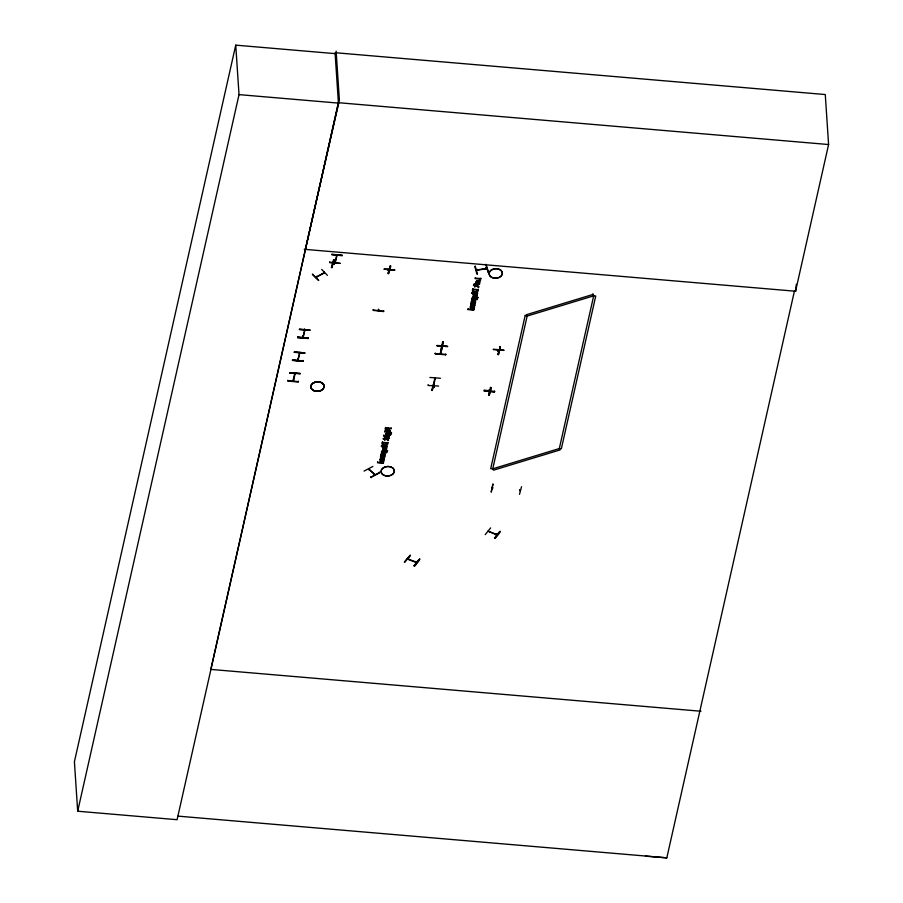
<?xml version="1.0" encoding="UTF-8"?>
<svg xmlns="http://www.w3.org/2000/svg" width="903" height="903" viewBox="0 0 903 903"><rect width="100%" height="100%" fill="white"/><g stroke="black" fill="none" stroke-linecap="round" stroke-linejoin="round"><path stroke-width="1.35" d="M298.441 381.168L298.374 382.003L287.831 381.089L287.899 380.265M303.092 360.478L303.024 361.313L292.493 360.399L292.561 359.586M308.16 338.456L297.629 337.564L308.16 338.49L308.228 337.677M297.685 336.864L297.629 337.609M303.024 361.302L292.493 360.331M303.092 360.952L292.561 360.049L303.103 360.839M435.212 353.084L435.133 353.92L445.664 354.777M445.664 354.868L445.732 354.032M494.505 391.868L483.985 390.886L494.505 391.891L494.584 391.044M329.73 262.254L340.239 263.383L329.64 262.66L329.719 261.893M415.854 562.377L415.673 561.722M496.21 534.655L496.074 534.068M383.696 310.734L383.606 311.569L373.142 310.372L373.232 309.56M473.793 285.156L475.023 285.675C476.095 282.233 472.766 287.165 473.703 284.377A1.151 0.824 -3.8 0 1 474.312 283.982L479.595 284.287L475.858 284.073M295.146 373.526L294.547 374.316L294.739 373.47M298.035 360.455L298.193 359.089M299.39 352.791L299.57 353.671L299.728 352.26M302.81 337.62L302.934 336.13M304.842 329.29L303.171 337.654L303.329 336.243L303.374 336.909M433.203 385.558L433.767 384.746L433.564 385.592M432.187 390.367L434.93 377.939L435.178 378.729M435.201 377.928L435.156 378.808L435.427 378.052M440.766 353.942L440.845 352.621M441.781 346.278C443.486 347.237 441.296 349.111 440.698 353.908M336.954 255.56L335.273 262.683M324.301 272.966C322.484 272.413 324.606 274.219 324.403 272.119M324.346 272.92L315.745 277.571M645.476 856.134L666.82 857.85L794.414 291.138L795.566 291.24L796.322 284.276M287.899 380.727L298.441 381.63M435.212 353.547L445.743 354.439M373.232 310.022L383.696 311.196M335.137 53.638L235.739 45.15L74.407 761.748L77.692 811.221L177.09 819.698L338.422 103.1L335.069 52.701L825.274 94.544L828.593 144.536L795.543 291.342M77.692 811.221L239.024 94.623L235.739 45.15M289.649 373.041L300.281 373.515L289.637 372.612M294.31 352.351L304.932 352.836L294.288 351.922M299.435 329.55L310.068 330.024L299.424 329.121M298.25 359.778L297.674 360.421M302.787 337.519L304.943 330.046M293.531 379.779L293.012 381.111L294.671 373.571M299.773 352.926L297.651 360.263M298.058 360.376L299.74 352.904M383.425 462.359L383.335 463.284L377.522 462.787L377.612 461.862M385.615 435.822L383.538 436.059L383.628 435.133M381.517 445.992L382.116 446.635L381.382 446.567L381.495 445.574M382.364 441.883C379.96 446.579 388.821 447.087 387.929 442.357M384.712 431.792L385.57 431.273L384.712 431.792L384.813 430.799M385.615 427.424C383.73 429.794 387.68 431.871 388.38 429.376M384.565 438.406L384.475 439.332L383.278 439.219L383.357 438.305M382.872 442.47L383.154 444.682L386.123 444.965A1.851 1.332 -3.8 0 0 386.879 444.287L387.173 442.842M386.134 428.011C384.813 430.381 388.877 430.573 388.234 428.191M380.953 456.534L380.513 456.907L380.603 455.981M387.534 450.462L386.495 452.888L381.472 452.651L381.551 451.76M387.082 446.093L386.992 447.019L382.827 446.658L382.906 445.732M385.028 438.96L384.847 440.314L384.475 439.332M384.633 438.057L384.588 438.813L383.391 438.711M391.518 432.774L390.48 435.19L385.457 434.953L385.536 434.061M390.48 431.024L390.322 432.232L386.145 431.871L386.236 430.957M387.737 440.156C390.536 440.416 385.829 437.797 384.667 438.474M380.705 459.187L380.626 461.264L382.94 459.537A1.445 1.038 -3.8 0 1 383.673 459.762L383.843 459.887A1.275 0.914 -3.8 0 1 384.068 460.564L383.256 461.083M385.976 449.005L386.789 448.475A1.275 0.914 -3.8 0 0 386.563 447.798L386.394 447.674A1.445 1.038 -3.8 0 0 385.66 447.448L383.346 449.175L383.425 447.098M388.403 429.794L390.502 431.431L388.741 429.264L388.843 428.248M387.771 440.562L387.839 439.682L385.05 439.377M379.982 459.119L380.107 461.659L383.617 462.043L383.696 461.128M380.976 456.952L380.445 458.555L384.272 459.13L380.874 457.911A1.219 0.869 -3.8 0 1 381.122 457.358L384.689 457.268L384.78 456.342M382.714 447.041L382.827 449.581L386.337 449.965L386.416 449.039M385.637 436.239L385.107 437.842L388.933 438.429L385.536 437.21A1.219 0.869 -3.8 0 1 385.784 436.657L389.351 436.555L389.441 435.63M388.877 428.654L391.089 428.846L391.18 427.898M385.186 452.031L386.721 452.155L386.8 450.405M389.17 434.343L390.706 434.456L390.785 432.706M473.861 309.21L473.77 310.135L467.957 309.639L468.047 308.713M472.653 292.493L472.551 293.486L471.817 293.43L471.93 292.437M472.8 288.734C470.395 293.43 479.256 293.938 478.364 289.208M480.847 278.18L480.351 280.923L479.685 280.867L480.091 279.072L475.192 278.655L475.283 277.706M475.463 285.822L474.696 287.12L474.91 286.183L473.827 285.574M473.307 289.332L473.59 291.534L476.558 291.816A1.851 1.332 -3.8 0 0 477.326 291.138L477.608 289.694M471.389 303.385L470.948 303.758L471.039 302.844M477.969 297.313L476.931 299.74L471.908 299.503L472.201 299.006A1.896 1.366 -3.8 0 1 472.167 297.99M477.518 292.944L477.439 293.87L473.262 293.509L473.341 292.595M478.172 287.007C480.52 288.001 477.574 283.993 475.61 285.72L475.881 284.49M473.714 308.352L474.504 307.415A1.275 0.914 -3.8 0 0 474.278 306.738L474.109 306.614A1.445 1.038 -3.8 0 0 473.375 306.388C471.953 305.959 470.553 309.853 470.835 306.941C470.384 303.859 468.736 311.806 474.052 308.905L473.691 307.946M473.861 293.949L473.782 296.026L476.107 294.299A1.445 1.038 -3.8 0 1 476.829 294.525L476.998 294.649A1.275 0.914 -3.8 0 1 477.224 295.337L476.412 295.857M477.642 281.397L476.445 281.815L476.479 282.752L477.281 283L477.608 280.991M478.692 283.124C481.209 284.569 479.674 279.185 476.897 281.036C473.206 282.391 479.572 285.822 478.15 281.036M478.714 283.565L479.448 282.142A1.174 0.847 -3.8 0 0 479.041 281.668L478.172 281.443M478.206 287.414L478.376 286.612L475.497 286.228M471.411 303.803L470.61 304.887L471.332 305.632L474.707 305.993L474.797 305.067M474.82 305.474L471.31 304.774A1.219 0.869 -3.8 0 1 471.558 304.209L475.125 304.119L475.215 303.194M473.149 293.893L473.274 296.432L476.773 296.816L476.852 295.891M475.621 298.893L477.156 299.006L477.236 297.256M525.083 315.903L490.701 468.646L492.745 468.826L559.307 448.554L561.35 448.735L595.743 295.992L593.689 295.823L527.138 316.084L525.049 315.294M305.361 249.397L339.381 100.143L336.13 51.087M491.288 491.943L492.982 483.929L491.209 491.887M492.248 488.004L492.722 488.049M519.778 489.832L519.846 490.701L519.722 490.092M520.376 490.34L520.342 490.668M519.496 494.347L521.539 486.728M437.029 345.86L447.651 346.38L437.007 345.431M429.907 377.465L440.45 378.255M440.901 353.299L440.314 353.953M441.838 347L442.007 346.47M443.226 342.113L442.639 342.045L440.856 349.698L441.443 349.743L443.204 341.706L440.303 353.784M434.027 382.432L431.69 390.423L432.266 390.48L435.37 378.12M443.497 345.386L443.429 345.894M433.135 386.789L434.253 386.619L433.192 386.529M434.061 386.958L434.332 386.123M438.644 386.044L428.022 385.468L428.09 384.689M493.298 349.619L503.84 350.409M497.835 350.488L498.569 350.511M488.625 390.457L488.67 391.18M498.354 350.161L498.129 350.906L498.377 350.082M489.155 390.864L489.324 389.611M497.846 354.563L500.172 346.933L498.433 354.619L497.824 354.145M489.257 395.333L490.995 387.658L489.268 395.345L488.681 395.288L490.51 387.285M331.785 254.646L342.384 255.346L331.773 254.217M336.751 255.346L334.821 262.796M334.099 259.624L332.022 267.627L331.446 267.57L333.557 259.929M331.491 267.514L334.02 259.646M334.087 264.082L333.038 263.958M394.713 269.974L384.136 269.241L394.724 269.997M389.148 269.986L388.29 269.579M388.132 273.654L390.277 265.685L390.807 266.125L388.719 273.722L388.109 273.248L390.322 266.001M378.515 309.176L378.312 310.53M378.526 309.774L378.741 310.564L378.888 309.808M388.945 270.55L389.599 269.873L388.188 269.918M368.571 469.255L375.196 474.865M369.011 469.662L368.887 468.894M374.237 474.549L374.158 473.861M375.129 474.797L369 469.007M312.461 274.094L318.736 280.494L312.427 274.456M381.032 454.232L380.908 454.807A1.671 1.196 -3.8 0 0 381.292 455.541L384.543 455.823A1.671 1.196 -3.8 0 0 385.242 455.18L384.689 453.667L381.732 453.588M384.26 449.265C384.136 447.211 387.455 448.136 385.423 449.367L384.238 448.859M381.54 461.354C381.416 459.3 384.734 460.225 382.703 461.456L381.517 460.936M474.696 296.116C474.572 294.073 477.89 294.988 475.858 296.218L474.673 295.71M471.976 308.205C471.851 306.151 475.17 307.076 473.138 308.307L471.953 307.799M299.446 329.414L310 330.295M294.322 352.215L304.864 353.096M289.66 372.905L300.202 373.786M476.57 270.415L477.664 270.166L477.552 269.399M486.864 267.604C487.823 269.06 484.877 269.342 485.893 267.683M372.894 466.445L364.033 471.095M437.041 345.702L447.572 346.65M474.865 266.577L476.886 274.083L477.439 273.564M475.35 266.137L474.865 266.599M331.807 254.511L342.271 255.775M384.147 269.105L394.622 270.279M304.458 330.08L304.48 329.268M297.776 359.733L297.832 359.067M440.427 353.254L440.483 352.588M435.246 378.763L435.257 377.939M410.165 555.458L404.826 561.982M485.227 534.632L490.645 527.905M335.273 262.796L335.419 262.152M374.169 474.414L375.151 474.685M472.167 297.99C473.07 296.139 478.014 297.38 475.644 299.299M316.682 276.532L315.531 277.356M477.36 269.907L476.603 270.347L486.841 268.631M410.255 555.559L404.409 562.185L410.222 555.142M408.675 558.731L408.483 558.968M415.707 562.23L415.865 561.485M414.161 565.921C420.651 556.293 422.559 557.128 414.68 566.125L414.138 565.515M488.071 531.19L496.989 534.948M496.108 534.576L496.255 533.831M494.562 538.267C501.052 528.639 502.96 529.474 495.07 538.459L494.539 537.861M492.598 488.342L492.745 487.53M442.368 345.793L443.531 345.905M489.539 391.609L488.512 391.541M333.105 263.699L334.166 263.811M475.068 299.254C477.743 295.157 467.743 299.977 475.034 298.837M388.617 434.704C391.281 430.652 381.326 435.393 388.583 434.287M384.633 452.403C387.297 448.339 377.341 453.092 384.599 451.985M389.193 434.749C391.563 432.83 386.619 431.589 385.716 433.44A1.896 1.366 -3.8 0 0 385.75 434.456L385.57 434.478M385.209 452.448C387.579 450.518 382.635 449.288 381.732 451.139A1.896 1.366 -3.8 0 0 381.766 452.155L381.585 452.166M434.151 386.913L433.338 386.856M488.546 391.247L489.494 391.338M485.758 268.473L486.909 268.326M369.169 469.673L369.496 469.052M379.384 472.506L370.772 477.382L379.678 472.833L379.305 472.111M324.143 272.683L315.621 277.311L316.727 277.086M475.305 266.475L477.461 273.981M407.682 558.855L416.825 562.355M442.357 347.158L442.312 346.323M389.34 270.618L388.922 270.008M316.253 276.871L316.468 276.318M476.502 280.765L478.703 280.573M472.811 296.985L474.967 296.782M592.955 294.446L526.404 314.707L527.138 316.084L492.745 468.826L493.478 470.192L560.041 449.931L559.307 448.554L593.689 295.823L592.91 293.825M488.173 531.235L497.226 534.7M476.626 269.997L486.796 268.338L486.615 267.559M321.682 269.41L327.405 275.347M487.947 272.198L488.534 272.074L485.904 264.297L487.925 271.78M472.901 299.807L474.335 299.852M433.429 386.507L434.366 386.631M828.593 144.536L338.388 102.694L210.805 669.405L700.999 711.248M239.024 94.623L338.422 103.1M304.209 249.296L795.566 291.24M475.305 278.113L480.87 278.587M475.655 284.964L475.023 285.675M475.102 285.325L475.7 285.314M472.822 289.152L478.387 289.626M473.341 289.739L477.631 290.111M471.953 292.843L472.687 292.911M473.375 293.001L477.552 293.362M473.172 294.299L473.883 294.367M477.258 297.663L477.992 297.73M471.061 303.25L475.238 303.611M470.452 306.388L471.163 306.456M468.07 309.131L473.883 309.627M385.649 427.83L391.213 428.304M386.157 428.428L388.256 428.609M386.27 431.363L390.435 431.724M390.807 433.124L391.541 433.18M383.651 435.551L389.464 436.047M382.387 442.301L387.951 442.775M382.906 442.888L387.195 443.249M382.94 446.15L387.116 446.5M382.737 447.448L383.448 447.504M386.823 450.811L387.556 450.879M380.626 456.399L384.802 456.749M380.016 459.537L380.727 459.593M377.635 462.28L383.448 462.776M178.026 816.131L666.82 857.85M499.607 346.515L500.217 346.989L498.433 354.597M493.388 349.201L503.919 350.15M497.677 350.815L498.648 350.895L498.738 350.116M443.362 346.154L442.391 346.142M490.464 387.658L491.051 387.714L488.771 395.232M489.776 390.186L489.166 390.976L489.697 389.644M494.607 391.462L484.053 390.096M333.534 259.962L334.121 260.03M416.52 562.592L407.659 559.194M489.358 390.525L489.55 391.281M489.392 391.281L489.505 390.209M374.666 474.301L374.452 473.691M419.579 559.059L414.217 565.842M295.123 373.673L293.396 381.066L293.509 379.655M499.946 531.359L494.618 538.188M303.442 336.887L302.798 336.198M371.122 477.698L370.738 476.965M497.564 349.992L497.542 350.77M485.712 268.01L485.814 268.778M488.399 390.728L488.376 391.507M476.005 283.971L475.463 283.17L475.418 283.926M474.098 285.382L473.454 285.325M474.131 307.979L474.052 308.905M471.987 298.611L471.908 299.503M441.838 346.278L441.906 347.17M434.67 377.883L434.783 378.775M388.019 269.083L387.985 269.862M389.024 437.503L388.933 438.429M385.22 438.113L385.175 438.869M384.351 458.216L384.272 459.13M382.217 445.642L382.116 446.635M334.234 263.315L334.2 264.094M324.188 271.905L323.985 272.661L323.94 271.938M304.334 329.414L304.379 330.137M380.998 454.39A1.671 1.196 -3.8 0 1 381.698 453.746M297.697 337.135L308.239 338.083L297.697 337.135M384.757 454.649C381.585 457.934 380.569 451.534 384.757 454.649M475.192 301.5C472.021 304.785 471.005 298.396 475.192 301.5M471.366 301.365L471.343 301.67A1.671 1.196 -3.8 0 0 471.727 302.403L474.978 302.674A1.671 1.196 -3.8 0 0 475.678 302.031L475.125 300.518L472.167 300.439A1.693 1.208 -3.8 0 0 471.468 301.083L471.366 301.365M293.091 380.332L293.091 380.332M383.504 475.091A6.671 4.786 -3.8 0 0 394.295 471.806A6.671 4.786 -3.8 0 0 385.367 466.84A6.671 4.786 -3.8 0 0 383.504 475.091A6.637 4.763 -3.8 0 0 394.261 471.795A6.637 4.763 -3.8 0 0 385.367 466.851A6.637 4.763 -3.8 0 0 383.515 475.068M313.273 390.468A6.671 4.786 -3.8 0 0 324.064 387.184A6.671 4.786 -3.8 0 0 315.136 382.217A6.671 4.786 -3.8 0 0 313.273 390.468A6.648 4.775 -3.8 0 0 324.053 387.184A6.648 4.775 -3.8 0 0 315.136 382.229A6.648 4.775 -3.8 0 0 313.285 390.468M313.251 390.277A6.682 4.797 -3.8 0 0 324.064 386.992A6.682 4.797 -3.8 0 0 315.113 382.014A6.682 4.797 -3.8 0 0 313.251 390.277M491.525 277.311A6.671 4.786 -3.8 0 0 502.316 274.027A6.671 4.786 -3.8 0 0 493.377 269.06A6.671 4.786 -3.8 0 0 491.525 277.311A6.648 4.775 -3.8 0 0 502.294 274.038A6.648 4.775 -3.8 0 0 493.388 269.071A6.648 4.775 -3.8 0 0 491.537 277.311"/></g></svg>
